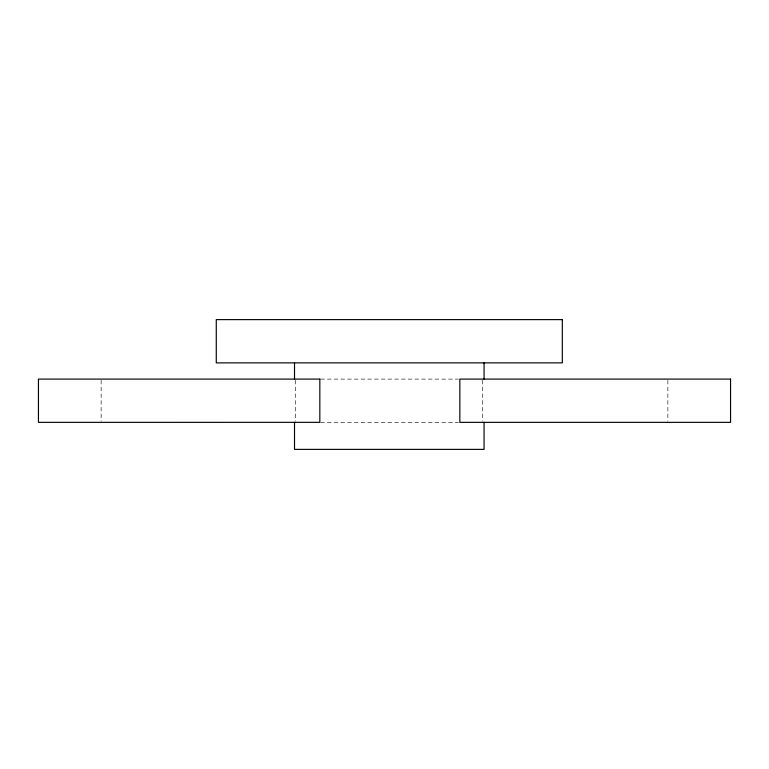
<?xml version="1.0" encoding="UTF-8"?>
<svg xmlns="http://www.w3.org/2000/svg" width="769" height="769" viewBox="0 0 769 769"><rect width="100%" height="100%" fill="white"/><g stroke="black" fill="none" stroke-linecap="round" stroke-linejoin="round"><path stroke-width="0.58" stroke-dasharray="3.85 2.88" d="M320.625 379.098L458.535 379.098M320.625 422.354L458.535 422.354M667.867 380.299L667.867 421.152M482.721 380.29L482.721 421.143M295.383 380.29L295.383 421.143M101.133 380.299L101.133 421.143"/><path stroke-width="1.15" d="M484.076 362.872L484.076 379.098M484.076 422.354L484.076 449.384L294.517 449.384L294.517 422.344M294.517 362.872L294.517 379.098M562.322 319.616L216.272 319.616L216.272 362.872L562.322 362.872L562.322 319.616M319.827 379.098L38.45 379.098L38.45 422.354L319.827 422.344L319.827 379.098M730.55 379.098L459.843 379.098L459.843 422.354L730.55 422.354L730.55 379.098"/></g></svg>
